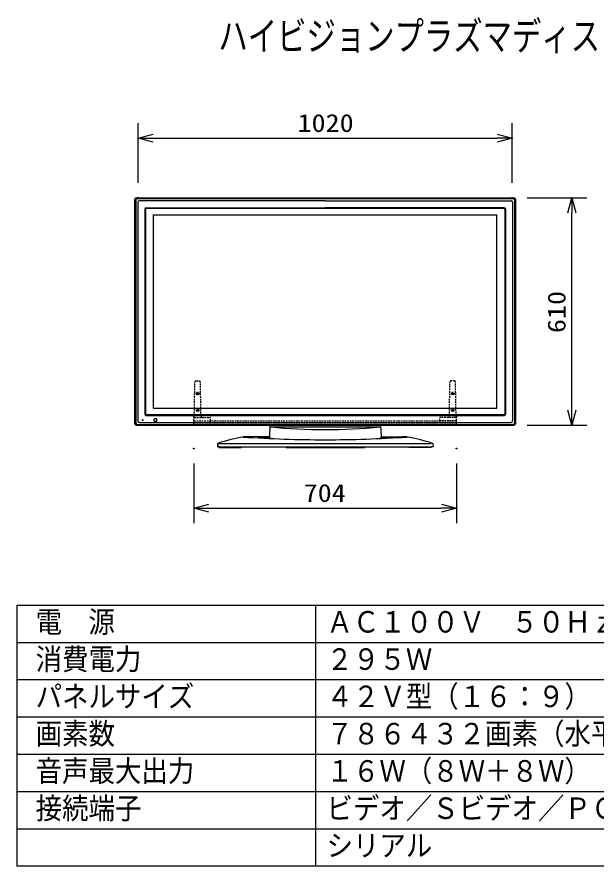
# Model space of a CAD drawing. Units: millimetres, scale not verified. Extents: x -63 to 63, y -57 to 57.
# Drawn here: x -62.5 to 15.1, y -56.5 to 57.4 of the extents above; entities that cross this region are included whole.
import ezdxf
from ezdxf.enums import TextEntityAlignment as Align

# ---------------------------------------------------------------- set-up
doc = ezdxf.new("R2010")
doc.units = ezdxf.units.MM
doc.header["$LTSCALE"] = 0.190236
doc.header["$PDMODE"] = 32
doc.header["$PDSIZE"] = 0.0951
doc.linetypes.add('DASHED1', pattern=[1.8, 1.2, -0.6])
for name, color, linetype in [('0-0_MOJI1', 2, 'Continuous'), ('0-2_GAIKEI', 1, 'Continuous'), ('0-3_WAKU', 7, 'Continuous'), ('0-4_DEFPOINTS', 7, 'Continuous')]:
    doc.layers.add(name, color=color, linetype=linetype)
doc.styles.add('ＭＳ ゴシック', font='')
doc.styles.get('ＭＳ ゴシック').set_extended_font_data('MS Gothic')

# ---------------------------------------------------------------- blocks, each defined once
blk = doc.blocks.new('_OPEN30')
at = {"layer": '0-3_WAKU'}
blk.add_line((0, 0), (-1, 0), dxfattribs=at)
blk.add_lwpolyline([(-1, 0.26795), (0, 0), (-1, -0.26795)], dxfattribs=at)

msp = doc.modelspace()

# ---------------------------------------------------------------- linework, layer by layer
at = {"layer": '0-2_GAIKEI', "color": 3}
for p, q in [((-46.2318, 35.126), (-46.2318, 43.126)), ((3.8683, 35.126), (3.8683, 43.126)), ((-44.2318, 41.126), (1.8683, 41.126)), ((5.8786, 33.1263), (13.8787, 33.1263)), ((11.8787, 4.6262), (11.8787, 31.1263)), ((5.8786, 2.6262), (13.8787, 2.6262))]:
    msp.add_line(p, q, dxfattribs=at)
at = {"layer": '0-2_GAIKEI', "color": 7}
for p, q in [((-46.4818, 33.1263), (4.1183, 33.1263)), ((-46.6818, 2.8262), (-46.6818, 32.9263)), ((4.3183, 32.9263), (4.3183, 2.8262)), ((-46.4818, 2.6262), (4.1183, 2.6262)), ((-28.5912, 2.5788), (-28.6685, 1.1025)), ((-28.5602, 2.4012), (-13.8033, 2.4012)), ((-13.7723, 2.5788), (-13.6949, 1.1025)), ((-28.6679, 1.1025), (-31.5085, 1.0809)), ((-13.6955, 1.1025), (-13.7641, 0.9382)), ((-13.7641, 0.9382), (-12.108, 0.9292)), ((-13.6955, 1.1025), (-10.855, 1.0809)), ((-6.7951, 0.1926), (-6.7439, 0.1253)), ((-6.7439, 0.1253), (-6.7256, -0.2238)), ((-35.4153, -0.2238), (-35.6379, -0.2238)), ((-35.5896, -0.2738), (-35.5905, -0.2238)), ((-35.5896, -0.2738), (-6.9517, -0.2738)), ((-6.9481, -0.2238), (-6.7256, -0.2238)), ((-6.7738, -0.2738), (-6.773, -0.2238))]:
    msp.add_line(p, q, dxfattribs=at)
at = {"layer": '0-2_GAIKEI'}
for p, q in [((-46.5756, 32.8202), (-46.5756, 2.9324)), ((-46.3756, 33.0202), (4.0122, 33.0202)), ((-46.2968, 32.5413), (-46.2968, 3.2112)), ((-21.1817, 32.7413), (-46.0968, 32.7413)), ((-21.1817, 32.7413), (3.7333, 32.7413)), ((3.9333, 32.5413), (3.9333, 3.2112)), ((4.2122, 32.8202), (4.2122, 2.9324)), ((-45.3618, 31.6263), (-45.3618, 4.1262)), ((-45.2881, 31.6263), (-45.2881, 4.1262)), ((-45.2818, 31.6263), (-45.2818, 4.1262)), ((-45.1818, 31.8063), (-21.1817, 31.8063)), ((-21.1817, 31.7326), (-45.1818, 31.7326)), ((-45.1818, 31.7263), (-21.1817, 31.7263)), ((-44.1818, 30.8263), (1.8183, 30.8263)), ((-44.1818, 4.9262), (-44.1818, 30.8263)), ((2.8183, 31.8063), (-21.1817, 31.8063)), ((-21.1817, 31.7326), (2.8183, 31.7326)), ((2.8183, 31.7263), (-21.1817, 31.7263)), ((1.8183, 4.9262), (1.8183, 30.8263)), ((2.9183, 31.6263), (2.9183, 4.1262)), ((2.9246, 31.6263), (2.9246, 4.1262)), ((2.9983, 31.6263), (2.9983, 4.1262)), ((-44.1818, 4.9262), (1.8183, 4.9262)), ((2.8183, 4.0262), (-45.1818, 4.0262)), ((-45.1818, 4.0199), (2.8183, 4.0199)), ((-45.1818, 3.9462), (2.8183, 3.9462)), ((-44.0918, 3.1512), (-44.0918, 3.4512)), ((-43.7668, 3.4762), (-44.0668, 3.4762)), ((-43.7418, 3.1512), (-43.7418, 3.4512)), ((-46.3756, 2.7324), (4.0122, 2.7324)), ((-46.0968, 3.0112), (3.7333, 3.0112)), ((-45.5918, 3.3412), (-45.6718, 3.3412)), ((-45.6718, 3.2612), (-45.6718, 3.3412)), ((-45.5918, 3.2612), (-45.6718, 3.2612)), ((-45.5918, 3.2612), (-45.5918, 3.3412)), ((-43.7668, 3.1262), (-44.0668, 3.1262)), ((-35.5616, 0.1948), (-6.963, 0.1948)), ((-35.4145, -0.2738), (-35.4153, -0.2238)), ((-35.4117, -0.3588), (-35.4117, -0.2738)), ((-26.4317, -0.3588), (-26.4317, -0.2738)), ((-26.4317, -0.3588), (-15.9317, -0.3588)), ((-15.9317, -0.3588), (-15.9317, -0.2738)), ((-9.9517, -0.3588), (-9.9517, -0.2738)), ((-6.9517, -0.3588), (-9.9517, -0.3588)), ((-6.9517, -0.3588), (-6.9517, -0.2738)), ((-6.9489, -0.2738), (-6.9481, -0.2238))]:
    msp.add_line(p, q, dxfattribs=at)
at = {"layer": '0-2_GAIKEI', "linetype": 'DASHED1'}
for p, q in [((-38.7315, 3.9041), (-38.6528, 8.4111)), ((-38.5029, 8.5585), (-38.0606, 8.5585)), ((-37.832, 3.9041), (-37.9107, 8.4111)), ((-4.5315, 3.9041), (-4.4528, 8.4111)), ((-3.8606, 8.5585), (-4.3028, 8.5585)), ((-3.6319, 3.9041), (-3.7106, 8.4111)), ((-38.7824, 3.2235), (-38.7728, 3.7708)), ((-38.7256, 3.6585), (-36.5879, 3.6585)), ((-36.5311, 3.2235), (-36.5379, 3.6093)), ((-5.8323, 3.2235), (-5.8256, 3.6093)), ((-5.8323, 3.2235), (-5.8256, 3.6093)), ((-3.6378, 3.6585), (-5.7756, 3.6585)), ((-3.5811, 3.2235), (-3.5906, 3.7708)), ((-38.7818, 3.2335), (-36.5317, 3.2335)), ((-38.7818, 3.2262), (-5.8323, 3.2262)), ((-38.7818, 2.9262), (-38.7818, 3.2262)), ((-38.7789, 3.0576), (-38.7818, 3.2235)), ((-38.7818, 2.6262), (-38.7818, 2.9262)), ((-38.7818, 2.9262), (-3.5817, 2.9262)), ((-38.7818, 2.6262), (-3.5817, 2.6262)), ((-38.7289, 3.0085), (-36.584, 3.0085)), ((-36.534, 3.0576), (-36.5311, 3.2235)), ((-5.8294, 3.0576), (-5.8323, 3.2235)), ((-5.8294, 3.0576), (-5.8323, 3.2235)), ((-3.5817, 3.2335), (-5.8317, 3.2335)), ((-3.6346, 3.0085), (-5.7794, 3.0085)), ((-3.5846, 3.0576), (-3.5817, 3.2235)), ((-3.5817, 2.9262), (-3.5817, 3.2262)), ((-3.5817, 2.6262), (-3.5817, 2.9262))]:
    msp.add_line(p, q, dxfattribs=at)
at = {"layer": '0-2_GAIKEI', "color": 7}
for points in [[(-35.5684, 0.1926), (-35.6196, 0.1253), (-35.6379, -0.2238)], [(-28.6679, 1.1025), (-28.5994, 0.9382), (-30.2554, 0.9292)]]:
    msp.add_lwpolyline(points, dxfattribs=at)
at = {"layer": '0-2_GAIKEI'}
msp.add_lwpolyline([(-35.4117, -0.3588), (-32.4117, -0.3588), (-32.4117, -0.2738)], dxfattribs=at)
at = {"layer": '0-2_GAIKEI', "linetype": 'DASHED1'}
for centre, radius in [((-38.2818, 6.8804), 0.1778), ((-38.2818, 6.8835), 0.125), ((-38.2818, 6.8835), 0.105), ((-4.0817, 6.8804), 0.1778), ((-4.0817, 6.8835), 0.125), ((-4.0817, 6.8835), 0.105), ((-38.2818, 4.6305), 0.1671), ((-38.2818, 4.6335), 0.125), ((-38.2818, 4.6335), 0.105), ((-4.0817, 4.6305), 0.1671), ((-4.0817, 4.6335), 0.125), ((-4.0817, 4.6335), 0.105)]:
    msp.add_circle(centre, radius, dxfattribs=at)
at = {"layer": '0-2_GAIKEI', "color": 7}
for centre, radius, start, end in [((-46.4818, 32.9263), 0.2, 90, 180), ((-46.4818, 32.9263), 0.2, 90, 180), ((4.1183, 32.9263), 0.2, 0, 90), ((4.1183, 32.9263), 0.2, 0, 90), ((-46.4818, 2.8262), 0.2, 180, 270), ((-46.4818, 2.8262), 0.2, 180, 270), ((4.1183, 2.8262), 0.2, 270, 0), ((4.1183, 2.8262), 0.2, 270, 0), ((-28.594, -20.4584), 21.7969, 99.20666, 108.66124), ((-31.653, -2.4337), 3.5176, 87.64602, 96.99597), ((-10.7105, -2.4337), 3.5176, 83.00403, 92.35398), ((-13.7695, -20.4584), 21.7969, 71.33876, 80.79334)]:
    msp.add_arc(centre, radius, start, end, dxfattribs=at)
at = {"layer": '0-2_GAIKEI'}
for centre, radius, start, end in [((-46.3756, 32.8202), 0.2, 90, 180), ((-46.0968, 32.5413), 0.2, 90, 180), ((3.7333, 32.5413), 0.2, 0, 90), ((4.0122, 32.8202), 0.2, 0, 90), ((-45.1818, 31.6263), 0.18, 90, 180), ((-45.1818, 31.6263), 0.1063, 90, 180), ((-45.1818, 31.6263), 0.1, 90, 180), ((2.8183, 31.6263), 0.18, 0, 90), ((2.8183, 31.6263), 0.1063, 0, 90), ((2.8183, 31.6263), 0.1, 0, 90), ((-45.1818, 4.1262), 0.18, 180, 270), ((-45.1818, 4.1262), 0.1063, 180, 270), ((-45.1818, 4.1262), 0.1, 180, 270), ((-44.0668, 3.4512), 0.025, 90, 180), ((-43.7668, 3.4512), 0.025, 0, 90), ((2.8183, 4.1262), 0.1063, 270, 0), ((2.8183, 4.1262), 0.18, 270, 0), ((2.8183, 4.1262), 0.1, 270, 0), ((-46.3756, 2.9324), 0.2, 180, 270), ((-46.0968, 3.2112), 0.2, 180, 270), ((-44.0668, 3.1512), 0.025, 180, 270), ((-43.7668, 3.1512), 0.025, 270, 0), ((-21.1817, 77.2667), 75.2282, 264.37132, 275.62868), ((3.7333, 3.2112), 0.2, 270, 0), ((4.0122, 2.9324), 0.2, 270, 0), ((-20.9198, 172.9214), 172.2454, 266.25603, 269.91286), ((-21.4437, 172.9214), 172.2454, 270.08714, 273.74397)]:
    msp.add_arc(centre, radius, start, end, dxfattribs=at)
at = {"layer": '0-2_GAIKEI', "linetype": 'DASHED1'}
for centre, radius, start, end in [((-38.5029, 8.4085), 0.15, 90, 179), ((-38.0606, 8.4085), 0.15, 1, 90), ((-4.3028, 8.4085), 0.15, 90, 179), ((-3.8606, 8.4085), 0.15, 1, 90), ((-38.7256, 3.6085), 0.05, 90, 179), ((-38.9815, 3.9085), 0.25, 326.58285, 359), ((-37.582, 3.9085), 0.25, 181, 270), ((-36.5879, 3.6085), 0.05, 1, 90), ((-5.7756, 3.6085), 0.05, 90, 179), ((-5.7756, 3.6085), 0.05, 90, 179), ((-4.7814, 3.9085), 0.25, 270, 359), ((-3.6378, 3.6085), 0.05, 1, 90), ((-3.382, 3.9085), 0.25, 181, 213.41715), ((-38.7289, 3.0585), 0.05, 181, 270), ((-36.584, 3.0585), 0.05, 270, 359), ((-5.7794, 3.0585), 0.05, 181, 270), ((-5.7794, 3.0585), 0.05, 181, 270), ((-3.6346, 3.0585), 0.05, 270, 359)]:
    msp.add_arc(centre, radius, start, end, dxfattribs=at)
at = {"layer": '0-2_GAIKEI'}
for p in [(-38.2818, 6.8804), (-38.2818, 4.6305)]:
    msp.add_point(p, dxfattribs=at)
at = {"layer": '0-3_WAKU', "color": 3}
for p, q in [((-38.7818, -2.5001), (-38.7818, -10.5001)), ((-3.5817, -2.5001), (-3.5817, -10.5001)), ((-36.7817, -8.5001), (-5.5817, -8.5001))]:
    msp.add_line(p, q, dxfattribs=at)
at = {"layer": '0-3_WAKU', "color": 4}
for p, q in [((-62.5001, -21.5), (62.5001, -21.5)), ((-62.5001, -21.5), (-62.5001, -56.5001)), ((-22.5, -21.5), (-22.5, -56.5001)), ((62.5001, -56.5001), (-62.5001, -56.5001))]:
    msp.add_line(p, q, dxfattribs=at)
at = {"layer": '0-3_WAKU', "color": 1}
for p, q in [((-62.5001, -26.5), (62.5001, -26.5)), ((-62.5001, -31.5001), (62.5001, -31.5001)), ((-62.5001, -36.5001), (62.5001, -36.5001)), ((-62.5001, -41.5001), (62.5001, -41.5001)), ((-62.5001, -46.5001), (62.5001, -46.5001)), ((-62.5001, -51.5001), (62.5001, -51.5001))]:
    msp.add_line(p, q, dxfattribs=at)
at = {"layer": '0-3_WAKU'}
for p in [(3.8683, 41.126), (-46.2318, 33.126), (3.8683, 33.126), (3.8786, 33.1263), (11.8787, 33.1263), (3.8786, 2.6262)]:
    msp.add_point(p, dxfattribs=at)
at = {"layer": '0-4_DEFPOINTS'}
for p in [(-38.7818, -0.5001), (-3.5817, -0.5001), (-3.5817, -8.5001)]:
    msp.add_point(p, dxfattribs=at)

# ---------------------------------------------------------------- block references
at = {"layer": '0-2_GAIKEI', "xscale": 2, "yscale": 2}
for p, rotation in [((-46.2318, 41.126), 180), ((11.8787, 33.1263), 90), ((11.8787, 2.6262), 270)]:
    msp.add_blockref('_OPEN30', p, dxfattribs=dict(at, rotation=rotation))
msp.add_blockref('_OPEN30', (3.8683, 41.126), dxfattribs=at)
at = {"layer": '0-3_WAKU', "xscale": 2, "yscale": 2, "rotation": 180}
msp.add_blockref('_OPEN30', (-38.7818, -8.5001), dxfattribs=at)
at = {"layer": '0-3_WAKU', "xscale": 2, "yscale": 2}
msp.add_blockref('_OPEN30', (-3.5817, -8.5001), dxfattribs=at)

# ---------------------------------------------------------------- texts
at = {"layer": '0-0_MOJI1', "style": 'ＭＳ ゴシック'}
for s, height, width, p in [('ハイビジョンプラズマディスプレイ据置きスタンド', 3.848, 0.75, (-35.5001, 51.7599)), ('電  源', 2.887, 0.9, (-60.0001, -26.0552)), ('ＡＣ１００Ｖ\u3000５０Ｈｚ／６０Ｈｚ', 2.887, 0.9, (-21, -26.0552)), ('消費電力', 2.887, 0.9, (-60.0001, -31.0552)), ('２９５Ｗ', 2.887, 0.9, (-21, -31.0552)), ('パネルサイズ', 2.887, 0.9, (-60.0001, -36.0552)), ('４２Ｖ型（１６：９）', 2.887, 0.9, (-21, -36.0552)), ('画素数', 2.887, 0.9, (-60.0001, -41.0552)), ('７８６４３２画素（水平１０２４×垂直７６８）', 2.887, 0.9, (-21, -41.0552)), ('音声最大出力', 2.887, 0.9, (-60.0001, -46.0552)), ('１６Ｗ（８Ｗ＋８Ｗ）', 2.887, 0.9, (-21, -46.0552)), ('接続端子', 2.887, 0.9, (-60.0001, -51.0552)), ('ビデオ／Ｓビデオ／ＰＣ／外部スピーカ', 2.887, 0.9, (-21, -51.0552)), ('シリアル', 2.887, 0.9, (-21, -56.0552))]:
    msp.add_text(s, height=height, dxfattribs=dict(at, width=width)).set_placement(p, align=Align.BOTTOM_LEFT)
at = {"layer": '0-2_GAIKEI', "color": 3, "style": 'ＭＳ ゴシック', "width": 1.15}
msp.add_text('1020', height=2.406, dxfattribs=at).set_placement((-24.8891, 41.2356), align=Align.BOTTOM_LEFT)
msp.add_text('610', height=2.406, rotation=90, dxfattribs=at).set_placement((11.7691, 14.9891), align=Align.BOTTOM_LEFT)
at = {"layer": '0-3_WAKU', "color": 3, "style": 'ＭＳ ゴシック', "width": 1.15}
msp.add_text('704', height=2.406, dxfattribs=at).set_placement((-24.0689, -8.3905), align=Align.BOTTOM_LEFT)

doc.saveas('drawing.dxf')
